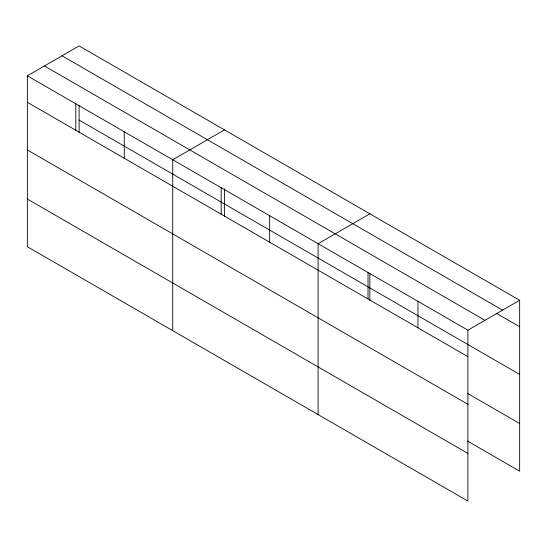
<?xml version="1.0" encoding="UTF-8"?>
<svg xmlns="http://www.w3.org/2000/svg" width="547" height="547" viewBox="0 0 547 547"><rect width="100%" height="100%" fill="white"/><g stroke="black" fill="none" stroke-linecap="round" stroke-linejoin="round"><path stroke-width="0.82" d="M224.489 188.681L224.489 216.701M369.868 273.466L369.868 300.631M27.35 75.828L467.883 330.169L467.883 501.059L27.35 246.718L27.35 75.828L79.117 45.941L519.65 300.282L519.65 471.172L467.521 441.073M224.489 129.878L172.729 159.765L172.729 330.648M369.868 213.809L318.101 243.695L318.101 414.578M467.883 330.169L519.65 300.282M62.03 55.808L502.57 310.149M496.156 313.192L519.65 326.75M44.43 65.968L484.97 320.31M79.117 120.073L519.65 374.408M27.35 102.296L467.883 356.637M467.521 393.416L519.65 423.515M27.35 149.96L467.883 404.295M27.35 199.06L467.883 453.401M417.956 301.342L417.956 327.817M368.028 272.522L368.028 298.99M269.644 215.716L269.644 242.184M221.186 187.737L221.186 214.212M124.265 131.786L124.265 158.254M79.117 105.605L79.117 132.771M75.807 103.807L75.807 130.275"/></g></svg>
